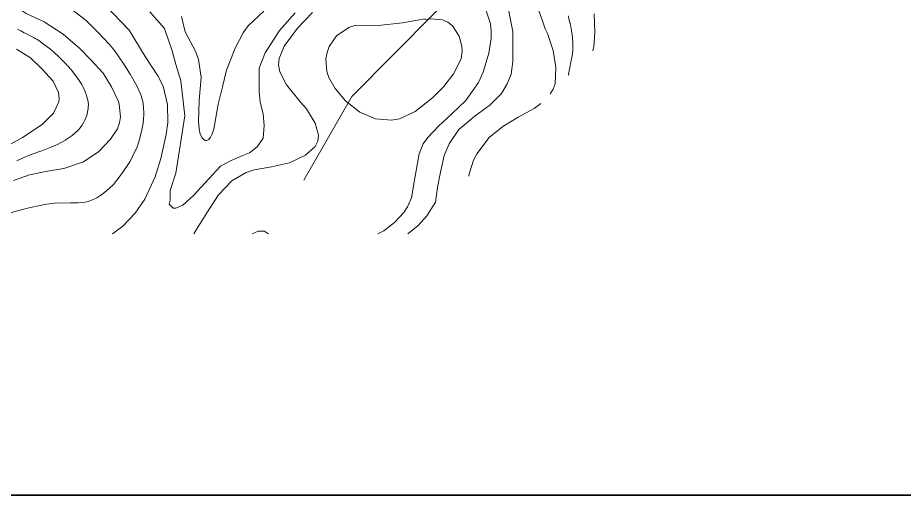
# Model space of a CAD drawing. Header units: metres. Extents: x 548946 to 557077, y 1838800 to 1845419.
# Drawn here: x 555458 to 556095, y 1838800 to 1839144 of the extents above; entities that cross this region are included whole.
import ezdxf

# ---------------------------------------------------------------- set-up
doc = ezdxf.new("R2010")
doc.units = ezdxf.units.M
doc.header["$LTSCALE"] = 28
for name, color, linetype, lineweight in [('1', 7, 'Continuous', 13), ('2', 7, 'Continuous', 13), ('44', 7, 'Continuous', 13), ('55', 7, 'Continuous', 35)]:
    doc.layers.add(name, color=color, linetype=linetype, lineweight=lineweight)

msp = doc.modelspace()

# ---------------------------------------------------------------- linework, layer by layer
at = {"layer": '1'}
for points in [[(555514.12, 1839159.39), (555537.74, 1839134.81), (555549.26, 1839115.87), (555558.38, 1839101.82), (555562.12, 1839094.44), (555565.33, 1839081.33), (555565.47, 1839068.29), (555564.35, 1839059.62), (555560.42, 1839042.5), (555556.37, 1839029.17), (555548.93, 1839013.21), (555541.96, 1839003.24), (555533.1, 1838993.77), (555525.62, 1838988.23)], [(555452.15, 1839154.28), (555463.69, 1839146.8), (555476.55, 1839140.66), (555490.26, 1839131.95), (555502.32, 1839121.65), (555510.17, 1839113.34)], [(555808.67, 1839158.28), (555813.54, 1839133.85), (555813.54, 1839121.99), (555813.54, 1839112.22), (555812.15, 1839103.14), (555809.36, 1839096.16), (555805.19, 1839089.18), (555796.83, 1839080.81), (555786.39, 1839073.13), (555774.56, 1839063.36), (555767.6, 1839052.89), (555764.12, 1839044.52), (555761.34, 1839032.65), (555759.25, 1839021.48), (555757.86, 1839011.01), (555751.6, 1839001.24), (555745.33, 1838994.26), (555737.93, 1838988.23)], [(555830.36, 1839153.16), (555834.64, 1839141.35), (555836.74, 1839135.81), (555838.25, 1839132.26), (555842.47, 1839120.16), (555844.28, 1839107.98), (555843.82, 1839096.11), (555842.48, 1839092.25), (555840.31, 1839088.98)], [(555552.54, 1839147.82), (555562.98, 1839135.95), (555568.55, 1839119.9), (555571.34, 1839110.13), (555574.82, 1839098.26), (555577.6, 1839073.13), (555571.34, 1839031.95), (555567.16, 1839019.39), (555567.16, 1839012.41)], [(555567.16, 1839012.41), (555566.47, 1839009.62), (555567.86, 1839008.22), (555569.25, 1839006.83), (555571.34, 1839006.83), (555576.21, 1839008.92), (555583.87, 1839015.9), (555595, 1839027.76), (555603.35, 1839036.84), (555611.01, 1839041.03), (555619.36, 1839044.52), (555624.23, 1839046.61), (555629.8, 1839050.8), (555633.98, 1839057.08), (555634.67, 1839066.15), (555633.98, 1839074.53), (555631.89, 1839082.9), (555631.19, 1839090.58), (555631.19, 1839107.33), (555635.37, 1839118.5), (555645.81, 1839134.55), (555656.94, 1839147.11)], [(555575.2, 1839144.66), (555577.83, 1839133.58), (555585.3, 1839119.69), (555587.5, 1839113.7), (555589.36, 1839100.89), (555588.1, 1839084.05), (555587.61, 1839068.96), (555587.98, 1839063.68), (555588.7, 1839060.04), (555590.15, 1839057.31), (555591.24, 1839056.04), (555592.33, 1839055.49), (555593.42, 1839055.31), (555594.87, 1839056.04), (555596.14, 1839057.67), (555597.41, 1839060.22), (555598.5, 1839063.5), (555601.73, 1839081.5), (555604.83, 1839094.1), (555607.76, 1839106.03), (555613.95, 1839121.72), (555619.72, 1839132.7), (555623.22, 1839137.74), (555634.51, 1839148.33)], [(555584.12, 1838988.23), (555586.38, 1838991.86), (555593.48, 1839003.26), (555601.81, 1839016.21), (555611.58, 1839026.49), (555621.68, 1839032.41), (555627.62, 1839034.32), (555640.05, 1839036.56), (555652.91, 1839039.26), (555664.32, 1839044.9), (555671.4, 1839051.1), (555673.4, 1839054.96), (555673.77, 1839059.12), (555671.42, 1839067.76), (555665.03, 1839078.24), (555661, 1839082.75), (555650.69, 1839095.34), (555645.86, 1839104.8), (555644.98, 1839109.85), (555645.45, 1839114.42), (555649.03, 1839123.18), (555658.64, 1839136.13), (555669.44, 1839147.37)], [(555794.34, 1839148.58), (555797.3, 1839139.19), (555797.96, 1839134.36), (555797.89, 1839128.98), (555796.09, 1839118.23), (555792.2, 1839104.5), (555788.85, 1839097.21), (555779.54, 1839084.11), (555769.49, 1839074.52), (555760.22, 1839065.9), (555752.27, 1839057.61), (555749.08, 1839052.98), (555746.04, 1839045.71), (555743.32, 1839029.69), (555740.68, 1839014.21), (555737.73, 1839007.66), (555735.07, 1839003.59), (555728.49, 1838996.37), (555720.6, 1838990.52), (555716.37, 1838988.23)], [(555853.23, 1839145.05), (555853.67, 1839143.36), (555853.95, 1839142.23), (555854.48, 1839139.96), (555854.53, 1839139.75), (555854.58, 1839139.53), (555854.92, 1839138.01), (555855.07, 1839137.25), (555855.3, 1839136.1), (555855.61, 1839134.37), (555855.88, 1839132.64), (555856, 1839131.77), (555856.15, 1839130.61), (555856.21, 1839130.03), (555856.3, 1839129.16), (555856.4, 1839127.86), (555856.48, 1839126.57), (555856.52, 1839125.7), (555856.53, 1839125.13), (555856.55, 1839123.98), (555856.55, 1839123.12), (555856.55, 1839122.54), (555856.52, 1839121.39), (555856.5, 1839120.81), (555856.44, 1839119.66), (555856.36, 1839118.5), (555856.29, 1839117.73), (555856.14, 1839116.18), (555854.92, 1839110.64), (555854.88, 1839110.45), (555854.62, 1839109.2), (555854.13, 1839106.7), (555853.65, 1839104.19), (555853.35, 1839102.52), (555853.28, 1839102.12)], [(555456.94, 1839040.8), (555457.9, 1839041.24), (555463.68, 1839043.85), (555464.36, 1839044.13), (555465.53, 1839044.59), (555466.31, 1839044.9), (555467.88, 1839045.49), (555469.46, 1839046.06), (555472.62, 1839047.18), (555474.98, 1839048.04), (555476.17, 1839048.49), (555478.55, 1839049.41), (555480.91, 1839050.36), (555482.48, 1839051), (555485.61, 1839052.31), (555491.89, 1839055.74), (555492.48, 1839056.09), (555495.37, 1839057.97), (555496.76, 1839058.98), (555498.76, 1839060.62), (555500.62, 1839062.39), (555501.49, 1839063.32), (555502.31, 1839064.29), (555503.8, 1839066.32), (555505.12, 1839068.5), (555505.91, 1839070.02), (555507.29, 1839073.25), (555508.25, 1839078.39), (555508.34, 1839079.53), (555508.36, 1839080.83), (555508.13, 1839083.44), (555507.6, 1839086.03), (555507.11, 1839087.73), (555505.89, 1839091.04), (555504.46, 1839094.13), (555503.65, 1839095.63), (555502.31, 1839097.8), (555499.98, 1839100.95), (555496.93, 1839105.03), (555496.47, 1839105.61), (555495.66, 1839106.6), (555495.11, 1839107.26), (555493.99, 1839108.55), (555493.42, 1839109.19), (555492.27, 1839110.46), (555491.09, 1839111.7), (555490.3, 1839112.52), (555488.69, 1839114.14), (555487, 1839115.78), (555486.14, 1839116.58), (555484.85, 1839117.78), (555483.53, 1839118.96), (555482.87, 1839119.54), (555481.53, 1839120.69), (555480.85, 1839121.26), (555479.83, 1839122.1), (555474.08, 1839126.45), (555473.46, 1839126.85), (555472.37, 1839127.52), (555471.64, 1839127.95), (555470.16, 1839128.78), (555469.42, 1839129.19), (555467.91, 1839129.98), (555464.88, 1839131.52), (555463.37, 1839132.3), (555462.18, 1839132.93), (555459.82, 1839134.21), (555457.47, 1839135.52)], [(555450.22, 1839051.57), (555460.98, 1839057.45), (555475.27, 1839066.93), (555483.35, 1839074.97), (555487.14, 1839083.16), (555487.37, 1839085.5), (555486.9, 1839089.93), (555483.11, 1839098.16), (555475, 1839106.93), (555466.84, 1839114.86), (555456.7, 1839121.09)], [(555510.17, 1839113.34), (555519, 1839103.74), (555525.05, 1839093.98), (555530.07, 1839083.4), (555530.57, 1839081.35), (555531.47, 1839072.41), (555530.85, 1839068.01), (555529.32, 1839063.85), (555524.37, 1839056.3), (555515.96, 1839047.53), (555504.8, 1839040.06), (555490.84, 1839035.23), (555479.06, 1839033.44), (555466, 1839030.67), (555454.54, 1839026.61)], [(555833.47, 1839082.06), (555828.65, 1839078.44), (555817.25, 1839072.15), (555806.17, 1839065.44), (555796.34, 1839057.56), (555787.48, 1839045.88), (555785.19, 1839041.21), (555782.02, 1839031.32), (555781.81, 1839029.76)]]:
    msp.add_lwpolyline(points, dxfattribs=at)
at = {"layer": '2'}
for points in [[(555485.16, 1839158.53), (555506.77, 1839141.65), (555515.79, 1839132.59), (555519.22, 1839129.05), (555519.56, 1839128.7), (555523.24, 1839124.71), (555525.01, 1839122.65), (555527.54, 1839119.46), (555529.89, 1839116.22), (555534.35, 1839109.55), (555538.48, 1839103.08), (555540.43, 1839099.79), (555542.28, 1839096.4), (555543.44, 1839094.11), (555545.62, 1839089.45), (555546.55, 1839086.93), (555546.63, 1839086.66), (555547.45, 1839083.38), (555547.77, 1839081.71), (555548.11, 1839079.19), (555548.31, 1839075.38), (555548.28, 1839073.88), (555548.05, 1839070.88), (555547.64, 1839067.89), (555546.47, 1839061.96), (555544.65, 1839054.46), (555543.55, 1839050.76), (555540.15, 1839043.77), (555540.04, 1839043.54), (555538.14, 1839040.03), (555536.72, 1839037.78), (555533.7, 1839033.37), (555530.57, 1839028.97), (555528.94, 1839026.83), (555526.34, 1839023.77), (555523.66, 1839021.11), (555521.76, 1839019.45), (555517.71, 1839016.36), (555517.49, 1839016.21), (555517.28, 1839016.06), (555514.42, 1839014.25), (555512.92, 1839013.45), (555510.58, 1839012.43), (555508.18, 1839011.63), (555506.95, 1839011.33), (555505.72, 1839011.09), (555503.22, 1839010.78), (555500.7, 1839010.63), (555495.62, 1839010.54), (555484.13, 1839010.21), (555476.85, 1839009.3)], [(555871.91, 1839146.49), (555872.36, 1839132.88), (555871.59, 1839123.08), (555870.82, 1839119.87)], [(555476.85, 1839009.3), (555475.89, 1839009.15), (555464.52, 1839006.78), (555450.5, 1839002.94)], [(555626.01, 1838988.23), (555630.38, 1838990.27), (555634.75, 1838990.09), (555637.73, 1838988.23)]]:
    msp.add_lwpolyline(points, dxfattribs=at)
msp.add_lwpolyline([(555750.51, 1839142.43), (555754.54, 1839142.87), (555762.98, 1839142.08), (555766.81, 1839140.5), (555770.13, 1839137.86), (555774.8, 1839130.43), (555776.71, 1839123.2), (555776.91, 1839119.53), (555776.18, 1839114.15), (555770.84, 1839103.37), (555763.91, 1839094.25), (555755.68, 1839086.04), (555743.28, 1839076.24), (555731.91, 1839071.06), (555726.23, 1839070.05), (555714.72, 1839070.92), (555703.36, 1839075.84), (555693.27, 1839083.93), (555685.77, 1839092.72), (555681.28, 1839100.72), (555679.84, 1839105.06), (555679.11, 1839114.17), (555679.88, 1839118.69), (555681.45, 1839123.08), (555686.77, 1839130.76), (555695.49, 1839136.73), (555700.48, 1839138.24), (555716.75, 1839138.1), (555734.1, 1839139.98), (555750.51, 1839142.79)], close=True, dxfattribs=at)
at = {"layer": '44'}
msp.add_lwpolyline([(555799.31, 1839219.99), (555786.99, 1839177.31), (555697.73, 1839086.95), (555663.17, 1839026.94)], dxfattribs=at)
at = {"layer": '55'}
msp.add_lwpolyline([(548946.42, 1845099), (557077.3, 1845099), (557077.3, 1838800.25), (548946.42, 1838800.25)], close=True, dxfattribs=at)

doc.saveas('drawing.dxf')
